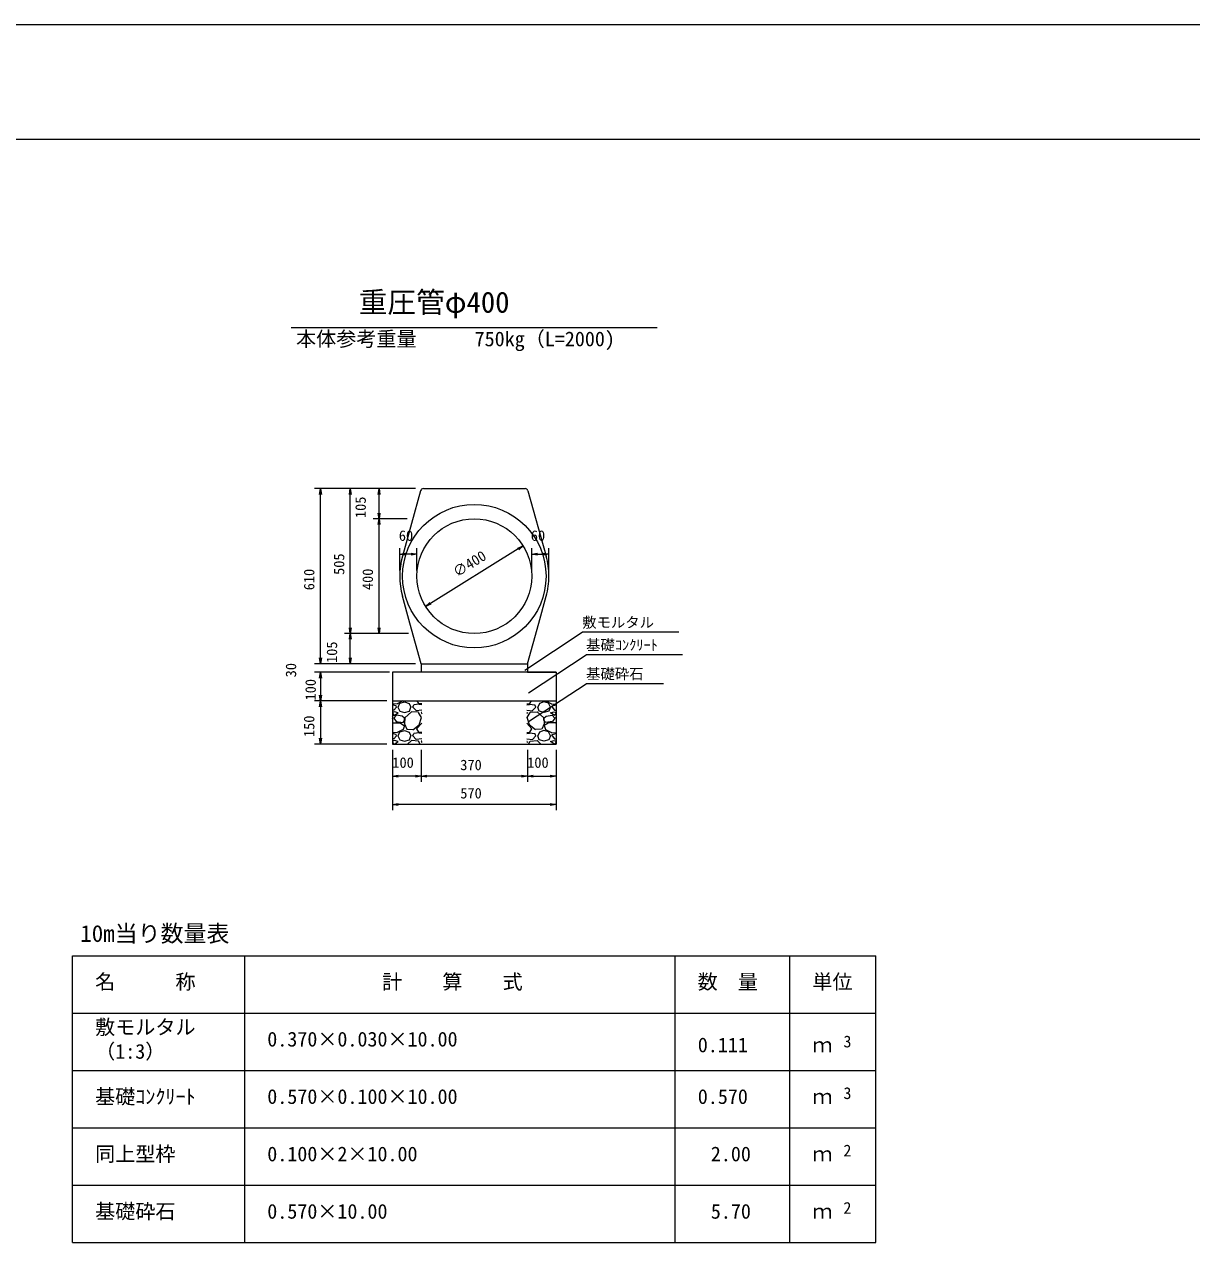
# Model space of a CAD drawing. Units: millimetres, scale not verified. Extents: x 0 to 84100, y 0 to 59400.
# Drawn here: x 34209 to 54551, y 38171 to 59400 of the extents above; entities that cross this region are included whole.
import ezdxf
from ezdxf.enums import TextEntityAlignment as Align

# ---------------------------------------------------------------- set-up
doc = ezdxf.new("R2010")
doc.units = ezdxf.units.MM
doc.header["$LTSCALE"] = 100
for name, color, linetype, lineweight in [('D-MTR-FRAM（材料表図枠）', 2, 'Continuous', 18), ('D-STR-DIM（寸法）', 7, 'Continuous', 18), ('D-STR-HTXT（旗揚げ）', 7, 'Continuous', 18), ('D-STR-STRn（構造物）', 7, 'Continuous', 18), ('D-STR（構造物外形線）', 1, 'Continuous', 18), ('D-TTL(外枠）', 2, 'Continuous', 18), ('DEFPOINTS_2', 8, 'Continuous', 18)]:
    doc.layers.add(name, color=color, linetype=linetype, lineweight=lineweight)
for name, color, linetype in [('D-MTR-TXT(文字列）', 7, 'Continuous'), ('D-MTR（材料表タイトル）', 7, 'Continuous'), ('D-STR-TXT（文字）', 7, 'Continuous'), ('D-TTL-TXT（文字）', 7, 'Continuous')]:
    doc.layers.add(name, color=color, linetype=linetype)
doc.styles.add('ＭＳ ゴシック', font='')
doc.styles.get('ＭＳ ゴシック').set_extended_font_data('MS Gothic')

msp = doc.modelspace()

# ---------------------------------------------------------------- linework, layer by layer
at = {"layer": 'D-MTR-FRAM（材料表図枠）'}
for p, q in [((35050, 43171.2), (49050, 43171.2)), ((35050, 38171.2), (35050, 43171.2)), ((38050, 38171.2), (38050, 43171.2)), ((45550, 38171.2), (45550, 43171.2)), ((47550, 39971.2), (47550, 43171.2)), ((47550, 38171.2), (47550, 43171.2)), ((49050, 38171.2), (49050, 43171.2)), ((35050, 42171.2), (49050, 42171.2)), ((35050, 41171.2), (49050, 41171.2)), ((35050, 40171.2), (49050, 40171.2)), ((35050, 39171.2), (49050, 39171.2)), ((35050, 38171.2), (49050, 38171.2))]:
    msp.add_line(p, q, dxfattribs=at)
at = {"layer": 'D-STR-DIM（寸法）'}
for p, q in [((41025, 51309.8), (39267.8, 51309.8)), ((39351.1, 51209.8), (39367.8, 51309.8)), ((39367.8, 51309.8), (39384.4, 51209.8)), ((39367.8, 51309.8), (39367.8, 51209.8)), ((39367.8, 48359.8), (39367.8, 51209.8)), ((41025, 51309.8), (39789.4, 51309.8)), ((39872.7, 51209.8), (39889.4, 51309.8)), ((39889.4, 51309.8), (39906.1, 51209.8)), ((39889.4, 51309.8), (39889.4, 51209.8)), ((39889.4, 48884.8), (39889.4, 51209.8)), ((41025, 51309.8), (40289.4, 51309.8)), ((40372.7, 51209.8), (40389.4, 51309.8)), ((40389.4, 51309.8), (40406.1, 51209.8)), ((40389.4, 51309.8), (40389.4, 51209.8)), ((40389.4, 50884.8), (40389.4, 51209.8)), ((40874.3, 50784.8), (40289.4, 50784.8)), ((40878.9, 50784.8), (40289.4, 50784.8)), ((40389.4, 50784.8), (40372.7, 50884.8)), ((40372.7, 50684.8), (40389.4, 50784.8)), ((40406.1, 50884.8), (40389.4, 50784.8)), ((40389.4, 50784.8), (40389.4, 50884.8)), ((40389.4, 50784.8), (40406.1, 50684.8)), ((40389.4, 50784.8), (40389.4, 50684.8)), ((40389.4, 48884.8), (40389.4, 50684.8)), ((40750, 49884.8), (40750, 50269.9)), ((40750, 50169.9), (40850, 50186.6)), ((40850, 50153.3), (40750, 50169.9)), ((40750, 50169.9), (40850, 50169.9)), ((40950, 50169.9), (40850, 50169.9)), ((40950, 50186.6), (41050, 50169.9)), ((41050, 50169.9), (40950, 50153.3)), ((41050, 50169.9), (40950, 50169.9)), ((41050, 49884.8), (41050, 50269.9)), ((42814.9, 50259), (41285.1, 49310.6)), ((42806.2, 50273.2), (42899.9, 50311.7)), ((42899.9, 50311.7), (42814.9, 50259)), ((42899.9, 50311.7), (42823.7, 50244.8)), ((43050, 49884.8), (43050, 50269.9)), ((43050, 50169.9), (43150, 50186.6)), ((43150, 50153.3), (43050, 50169.9)), ((43050, 50169.9), (43150, 50169.9)), ((43150, 50169.9), (43250, 50169.9)), ((43250, 50186.6), (43350, 50169.9)), ((43350, 50169.9), (43250, 50153.3)), ((43350, 50169.9), (43250, 50169.9)), ((43350, 49884.8), (43350, 50269.9)), ((41200.1, 49257.9), (41276.3, 49324.8)), ((41200.1, 49257.9), (41285.1, 49310.6)), ((41293.8, 49296.4), (41200.1, 49257.9)), ((39889.4, 48784.8), (39872.7, 48884.8)), ((39906.1, 48884.8), (39889.4, 48784.8)), ((39889.4, 48784.8), (39889.4, 48884.8)), ((40389.4, 48784.8), (40372.7, 48884.8)), ((40406.1, 48884.8), (40389.4, 48784.8)), ((40389.4, 48784.8), (40389.4, 48884.8)), ((40902.2, 48784.8), (39789.4, 48784.8)), ((40905.4, 48784.8), (39789.4, 48784.8)), ((39872.7, 48684.8), (39889.4, 48784.8)), ((39889.4, 48784.8), (39906.1, 48684.8)), ((39889.4, 48784.8), (39889.4, 48684.8)), ((39889.4, 48359.8), (39889.4, 48684.8)), ((40650, 48784.8), (40289.4, 48784.8)), ((39367.8, 48359.8), (39367.8, 48459.8)), ((41025, 48259.8), (39267.8, 48259.8)), ((41025, 48259.8), (39267.8, 48259.8)), ((39367.8, 48259.8), (39351.1, 48359.8)), ((39367.8, 48259.8), (39351.1, 48359.8)), ((39384.4, 48359.8), (39367.8, 48259.8)), ((39367.8, 48259.8), (39367.8, 48359.8)), ((39384.4, 48359.8), (39367.8, 48259.8)), ((39367.8, 48259.8), (39367.8, 48359.8)), ((41025, 48259.8), (39789.4, 48259.8)), ((39889.4, 48259.8), (39872.7, 48359.8)), ((39906.1, 48359.8), (39889.4, 48259.8)), ((39889.4, 48259.8), (39889.4, 48359.8)), ((40525, 48109.8), (39267.8, 48109.8)), ((40570, 48109.8), (39267.8, 48109.8)), ((39351.1, 48009.8), (39367.8, 48109.8)), ((39351.1, 48009.8), (39367.8, 48109.8)), ((39367.8, 48109.8), (39384.4, 48009.8)), ((39367.8, 48109.8), (39367.8, 48009.8)), ((39367.8, 48109.8), (39384.4, 48009.8)), ((39367.8, 48109.8), (39367.8, 48009.8)), ((39367.8, 48009.8), (39367.8, 47909.8)), ((39367.8, 48009.8), (39367.8, 47709.8)), ((40525, 47609.8), (39267.8, 47609.8)), ((40525, 47609.8), (39267.8, 47609.8)), ((39367.8, 47609.8), (39351.1, 47709.8)), ((39351.1, 47509.8), (39367.8, 47609.8)), ((39384.4, 47709.8), (39367.8, 47609.8)), ((39367.8, 47609.8), (39367.8, 47709.8)), ((39367.8, 47609.8), (39384.4, 47509.8)), ((39367.8, 47609.8), (39367.8, 47509.8)), ((39367.8, 47509.8), (39367.8, 46959.8)), ((39367.8, 46859.8), (39351.1, 46959.8)), ((39384.4, 46959.8), (39367.8, 46859.8)), ((39367.8, 46859.8), (39367.8, 46959.8)), ((40525, 46859.8), (39267.8, 46859.8)), ((40625, 46759.8), (40625, 46198.7)), ((40625, 46759.8), (40625, 45706.3)), ((41125, 46759.8), (41125, 46198.7)), ((41125, 46759.8), (41125, 46198.7)), ((42975, 46759.8), (42975, 46198.7)), ((42975, 46759.8), (42975, 46198.7)), ((43475, 46759.8), (43475, 46198.7)), ((43475, 46759.8), (43475, 45706.3)), ((40625, 46298.7), (40725, 46315.3)), ((40725, 46282), (40625, 46298.7)), ((40625, 46298.7), (40725, 46298.7)), ((41025, 46298.7), (40725, 46298.7)), ((41025, 46315.3), (41125, 46298.7)), ((41125, 46298.7), (41025, 46282)), ((41125, 46298.7), (41025, 46298.7)), ((41125, 46298.7), (41225, 46315.3)), ((41225, 46282), (41125, 46298.7)), ((41125, 46298.7), (41225, 46298.7)), ((42875, 46298.7), (41225, 46298.7)), ((42875, 46315.3), (42975, 46298.7)), ((42975, 46298.7), (42875, 46282)), ((42975, 46298.7), (42875, 46298.7)), ((42975, 46298.7), (43075, 46315.3)), ((43075, 46282), (42975, 46298.7)), ((42975, 46298.7), (43075, 46298.7)), ((43075, 46298.7), (43375, 46298.7)), ((43375, 46315.3), (43475, 46298.7)), ((43475, 46298.7), (43375, 46282)), ((43475, 46298.7), (43375, 46298.7)), ((40625, 45806.3), (40725, 45822.9)), ((40725, 45789.6), (40625, 45806.3)), ((40625, 45806.3), (40725, 45806.3)), ((43375, 45806.3), (40725, 45806.3)), ((43375, 45822.9), (43475, 45806.3)), ((43475, 45806.3), (43375, 45789.6)), ((43475, 45806.3), (43375, 45806.3))]:
    msp.add_line(p, q, dxfattribs=at)
at = {"layer": 'D-STR-HTXT（旗揚げ）'}
for p, q in [((38860.8, 54120.5), (45239.2, 54120.5)), ((42928.9, 48146.7), (43931.6, 48808.2)), ((45617.2, 48808.2), (43931.6, 48808.2)), ((42996, 47752.9), (43998.7, 48414.4)), ((45677.3, 48414.4), (43998.7, 48414.4)), ((42996, 47249.7), (43998.7, 47911.2)), ((45346.1, 47911.2), (43998.7, 47911.2))]:
    msp.add_line(p, q, dxfattribs=at)
at = {"layer": 'D-STR-STRn（構造物）'}
for p, q in [((41125, 48259.8), (41125, 48109.8)), ((42975, 48259.8), (42975, 48109.8)), ((41125, 48109.8), (40625, 48109.8)), ((40625, 48109.8), (40625, 46859.8)), ((43475, 48109.8), (41125, 48109.8)), ((42975, 48109.8), (43475, 48109.8)), ((43475, 48109.8), (43475, 46859.8)), ((40625, 47609.8), (43475, 47609.8)), ((40706, 47555), (40625, 47561.5)), ((40803.7, 47609.8), (40704.6, 47557.9)), ((40724.8, 47500.9), (40754.8, 47570.9)), ((40755.6, 47571.1), (40835.6, 47596.1)), ((40835.8, 47596.3), (40915.8, 47566.3)), ((40915.5, 47566), (40945.5, 47501)), ((40980.9, 47608), (40983.3, 47609.8)), ((41081, 47565.9), (41055.4, 47609.8)), ((41133.1, 47560.9), (41081, 47565)), ((42966.9, 47560.9), (43019, 47565)), ((43019, 47565.9), (43044.6, 47609.8)), ((43119.1, 47608), (43116.7, 47609.8)), ((43184.5, 47566), (43154.5, 47501)), ((43264.2, 47596.3), (43184.2, 47566.3)), ((43344.4, 47571.1), (43264.4, 47596.1)), ((43296.3, 47609.8), (43395.4, 47557.9)), ((43375.2, 47500.9), (43345.2, 47570.9)), ((43394, 47555), (43475, 47561.5)), ((40690.8, 47526.1), (40625, 47542.5)), ((40651.2, 47450.5), (40625, 47448.2)), ((40625.4, 47406.1), (40645.4, 47356.1)), ((40660.8, 47421.9), (40625.8, 47406.9)), ((40695.5, 47361), (40645.5, 47311)), ((40646.3, 47356.1), (40721.3, 47401.1)), ((40695, 47502.2), (40650, 47452.2)), ((40720.6, 47401.3), (40660.6, 47421.3)), ((40695.5, 47500.7), (40690.5, 47525.7)), ((40795, 47345.7), (40695, 47360.7)), ((40720.3, 47501.3), (40750.3, 47431.3)), ((40750.9, 47431.6), (40835.9, 47406.6)), ((40835.6, 47311.2), (40795.6, 47346.2)), ((40835, 47406.7), (40920, 47431.7)), ((40954.9, 47421.1), (40839.9, 47316.1)), ((40920.1, 47431.9), (40945.1, 47501.9)), ((41075.5, 47412), (40955.5, 47422)), ((40980.5, 47501.4), (40995.5, 47541.4)), ((41035.5, 47441.3), (40980.5, 47501.3)), ((41089.9, 47552.1), (40994.9, 47542.1)), ((41133.1, 47448.9), (41036.2, 47440.5)), ((41131.3, 47321.4), (41076.3, 47411.4)), ((41133.1, 47540.5), (41090.8, 47551.1)), ((41125.4, 47406.1), (41133.1, 47386.8)), ((41133.1, 47410), (41125.8, 47406.9)), ((42966.9, 47540.5), (43009.2, 47551.1)), ((42966.9, 47448.9), (43063.8, 47440.5)), ((42966.9, 47410), (42974.2, 47406.9)), ((42974.6, 47406.1), (42966.9, 47386.8)), ((42968.7, 47321.4), (43023.7, 47411.4)), ((43010.1, 47552.1), (43105.1, 47542.1)), ((43024.5, 47412), (43144.5, 47422)), ((43064.5, 47441.3), (43119.5, 47501.3)), ((43119.5, 47501.4), (43104.5, 47541.4)), ((43145.1, 47421.1), (43260.1, 47316.1)), ((43179.9, 47431.9), (43154.9, 47501.9)), ((43265, 47406.7), (43180, 47431.7)), ((43349.1, 47431.6), (43264.1, 47406.6)), ((43264.4, 47311.2), (43304.4, 47346.2)), ((43305, 47345.7), (43405, 47360.7)), ((43379.7, 47501.3), (43349.7, 47431.3)), ((43453.7, 47356.1), (43378.7, 47401.1)), ((43379.4, 47401.3), (43439.4, 47421.3)), ((43404.5, 47500.7), (43409.5, 47525.7)), ((43404.5, 47361), (43454.5, 47311)), ((43405, 47502.2), (43450, 47452.2)), ((43409.2, 47526.1), (43475, 47542.5)), ((43439.2, 47421.9), (43474.2, 47406.9)), ((43448.8, 47450.5), (43475, 47448.2)), ((43474.6, 47406.1), (43454.6, 47356.1)), ((40631.3, 47321.4), (40625, 47331.6)), ((40625, 47303.2), (40630.5, 47320.5)), ((40625, 47216), (40635, 47227.2)), ((40635.6, 47226.1), (40765.6, 47226.1)), ((40645.6, 47311.3), (40685.6, 47251.3)), ((40685.4, 47251.3), (40810.4, 47236.3)), ((40765.5, 47225.8), (40830.5, 47180.8)), ((40831.1, 47181), (40811.1, 47111)), ((40811.8, 47236.5), (40836.8, 47281.5)), ((40835.1, 47212.1), (40875.1, 47117.1)), ((40840.2, 47316.6), (40835.2, 47211.6)), ((40835.6, 47281.1), (40835.6, 47311.1)), ((40980.9, 47107.9), (41090.9, 47192.9)), ((41045, 47127.2), (41133.1, 47225)), ((41090.5, 47195.5), (41130.5, 47320.5)), ((43055, 47127.2), (42966.9, 47225)), ((43009.5, 47195.5), (42969.5, 47320.5)), ((43119.1, 47107.9), (43009.1, 47192.9)), ((43264.9, 47212.1), (43224.9, 47117.1)), ((43259.8, 47316.6), (43264.8, 47211.6)), ((43288.2, 47236.5), (43263.2, 47281.5)), ((43264.4, 47281.1), (43264.4, 47311.1)), ((43268.9, 47181), (43288.9, 47111)), ((43334.5, 47225.8), (43269.5, 47180.8)), ((43414.6, 47251.3), (43289.6, 47236.3)), ((43464.4, 47226.1), (43334.4, 47226.1)), ((43454.4, 47311.3), (43414.4, 47251.3)), ((43475, 47216), (43465, 47227.2)), ((43468.7, 47321.4), (43475, 47331.6)), ((43475, 47303.2), (43469.5, 47320.5)), ((40706, 47055), (40625, 47061.5)), ((40690.8, 47026.1), (40625, 47042.5)), ((40651.2, 46950.5), (40625, 46948.2)), ((40660.8, 46921.9), (40625.8, 46906.9)), ((40695, 47002.2), (40650, 46952.2)), ((40720.6, 46901.3), (40660.6, 46921.3)), ((40695.5, 47000.7), (40690.5, 47025.7)), ((40809.6, 47112.9), (40704.6, 47057.9)), ((40720.3, 47001.3), (40750.3, 46931.3)), ((40724.8, 47000.9), (40754.8, 47070.9)), ((40750.9, 46931.6), (40835.9, 46906.6)), ((40755.6, 47071.1), (40835.6, 47096.1)), ((40835, 46906.7), (40920, 46931.7)), ((40835.8, 47096.3), (40915.8, 47066.3)), ((40876, 47116.5), (40981, 47111.5)), ((40954.9, 46921.1), (40887.8, 46859.8)), ((40915.5, 47066), (40945.5, 47001)), ((40920.1, 46931.9), (40945.1, 47001.9)), ((41075.5, 46912), (40955.5, 46922)), ((40980.5, 47001.4), (40995.5, 47041.4)), ((41035.5, 46941.3), (40980.5, 47001.3)), ((41089.9, 47052.2), (40994.9, 47042.2)), ((41133.1, 46948.9), (41036.2, 46940.5)), ((41081, 47065.9), (41046, 47125.9)), ((41133.1, 47060.8), (41081, 47065)), ((41133.1, 47040.5), (41090.8, 47051.1)), ((42966.9, 47060.8), (43019, 47065)), ((42966.9, 47040.5), (43009.2, 47051.1)), ((42966.9, 46948.9), (43063.8, 46940.5)), ((43010.1, 47052.2), (43105.1, 47042.2)), ((43019, 47065.9), (43054, 47125.9)), ((43024.5, 46912), (43144.5, 46922)), ((43064.5, 46941.3), (43119.5, 47001.3)), ((43119.5, 47001.4), (43104.5, 47041.4)), ((43224, 47116.5), (43119, 47111.5)), ((43145.1, 46921.1), (43212.2, 46859.8)), ((43184.5, 47066), (43154.5, 47001)), ((43179.9, 46931.9), (43154.9, 47001.9)), ((43265, 46906.7), (43180, 46931.7)), ((43264.2, 47096.3), (43184.2, 47066.3)), ((43349.1, 46931.6), (43264.1, 46906.6)), ((43344.4, 47071.1), (43264.4, 47096.1)), ((43290.4, 47112.9), (43395.4, 47057.9)), ((43375.2, 47000.9), (43345.2, 47070.9)), ((43379.7, 47001.3), (43349.7, 46931.3)), ((43379.4, 46901.3), (43439.4, 46921.3)), ((43394, 47055), (43475, 47061.5)), ((43404.5, 47000.7), (43409.5, 47025.7)), ((43405, 47002.2), (43450, 46952.2)), ((43409.2, 47026.1), (43475, 47042.5)), ((43439.2, 46921.9), (43474.2, 46906.9)), ((43448.8, 46950.5), (43475, 46948.2)), ((40625, 46859.8), (43475, 46859.8)), ((40625.4, 46906.1), (40643.9, 46859.8)), ((40652.5, 46859.8), (40721.3, 46901.1)), ((40695.5, 46861), (40694.3, 46859.8)), ((40701.3, 46859.8), (40695, 46860.7)), ((41107.8, 46859.8), (41076.3, 46911.4)), ((41125.4, 46906.1), (41133.1, 46886.8)), ((41133.1, 46910), (41125.8, 46906.9)), ((42966.9, 46910), (42974.2, 46906.9)), ((42974.6, 46906.1), (42966.9, 46886.8)), ((42992.2, 46859.8), (43023.7, 46911.4)), ((43447.5, 46859.8), (43378.7, 46901.1)), ((43398.7, 46859.8), (43405, 46860.7)), ((43404.5, 46861), (43405.7, 46859.8)), ((43474.6, 46906.1), (43456.1, 46859.8))]:
    msp.add_line(p, q, dxfattribs=at)
at = {"layer": 'D-STR（構造物外形線）'}
for p, q in [((41114.8, 51273.2), (40797.6, 50133.3)), ((41163, 51309.8), (42937, 51309.8)), ((42985.2, 51273.2), (43302.4, 50133.3)), ((40927.9, 48967.9), (40797.6, 49436.3)), ((43172.1, 48967.9), (43302.4, 49436.3)), ((41125, 48259.8), (40927.9, 48967.9)), ((42975, 48259.8), (43172.1, 48967.9)), ((41125, 48259.8), (42975, 48259.8))]:
    msp.add_line(p, q, dxfattribs=at)
for radius in [1250, 1000]:
    msp.add_circle((42050, 49784.8), radius, dxfattribs=at)
for centre, radius, start, end in [((41163, 51259.8), 50, 90, 164.44826), ((42937, 51259.8), 50, 15.55174, 90), ((42050, 49784.8), 1300, 164.44826, 195.55174), ((42050, 49784.8), 1300, 0, 15.55174), ((42050, 49784.8), 1300, 344.44826, 0)]:
    msp.add_arc(centre, radius, start, end, dxfattribs=at)
at = {"layer": 'D-TTL(外枠）'}
msp.add_line((2300, 57400), (81800, 57400), dxfattribs=at)
at = {"layer": 'DEFPOINTS_2'}
msp.add_line((0, 59400), (84100, 59400), dxfattribs=at)

# ---------------------------------------------------------------- texts
at = {"layer": 'D-MTR-TXT(文字列）', "style": 'ＭＳ ゴシック'}
for s, height, p in [('本体参考重量', 256.6, (38943.9, 53713.8)), ('750kg（L=2000)', 256.6, (42055.9, 53713.8)), ('名\u3000\u3000\u3000称', 256.6, (35442.3, 42511.5)), ('計\u3000\u3000算\u3000\u3000式', 256.6, (40443, 42511.5)), ('数\u3000量', 256.6, (45942.3, 42511.5)), ('単位', 256.6, (47942.3, 42511.5)), ('敷モルタル', 256.6, (35442.3, 41721.6)), ('0.370×0.030×10.00', 256.6, (38442.3, 41511.5)), ('（1:3）', 256.6, (35442.3, 41299.3)), ('0.111', 256.6, (45945, 41411.5)), ('ｍ', 256.6, (47942.3, 41411.5)), ('3', 205.3, (48482.5, 41512)), ('基礎ｺﾝｸﾘｰﾄ', 256.6, (35442.3, 40511.5)), ('0.570×0.100×10.00', 256.6, (38442.3, 40511.5)), ('0.570', 256.6, (45945, 40511.5)), ('ｍ', 256.6, (47942.3, 40511.5)), ('3', 205.3, (48482.5, 40612)), ('同上型枠', 256.6, (35442.3, 39511.5)), ('0.100×2×10.00', 256.6, (38442.3, 39511.5)), ('2.00', 256.6, (46172.4, 39511.5)), ('ｍ', 256.6, (47942.3, 39511.5)), ('2', 205.3, (48482.5, 39612)), ('基礎砕石', 256.6, (35442.3, 38511.5)), ('2', 205.3, (48482.5, 38612)), ('0.570×10.00', 256.6, (38442.3, 38511.5)), ('5.70', 256.6, (46172.4, 38511.5)), ('ｍ', 256.6, (47942.3, 38511.5))]:
    msp.add_text(s, height=height, dxfattribs=at).set_placement(p, align=Align.BOTTOM_LEFT)
at = {"layer": 'D-MTR（材料表タイトル）', "style": 'ＭＳ ゴシック'}
msp.add_text('10m当り数量表', height=293.3, dxfattribs=at).set_placement((35184.2, 43323.7), align=Align.BOTTOM_LEFT)
at = {"layer": 'D-STR-DIM（寸法）', "style": 'ＭＳ ゴシック'}
for s, rotation, p in [('105', 90, (40214.4, 50797.3)), ('505', 90, (39839.4, 49806.2)), ('∅400', 31.795, (41778.3, 49712.7)), ('610', 90, (39317.8, 49538.6)), ('400', 90, (40339.4, 49542.4)), ('105', 90, (39714.4, 48272.3)), ('30', 90, (39001.1, 48021.7)), ('100', 90, (39343, 47618.9)), ('150', 90, (39317.8, 46981.6))]:
    msp.add_text(s, height=183.3, rotation=rotation, dxfattribs=at).set_placement(p, align=Align.BOTTOM_LEFT)
for s, p in [('60', (40735, 50344.9)), ('60', (43035, 50344.9)), ('100', (40621.8, 46390.1)), ('370', (41805.7, 46348.7)), ('100', (42971.8, 46390.1)), ('570', (41805.7, 45856.3))]:
    msp.add_text(s, height=183.3, dxfattribs=at).set_placement(p, align=Align.BOTTOM_LEFT)
at = {"layer": 'D-STR-TXT（文字）', "style": 'ＭＳ ゴシック'}
for s, p in [('敷モルタル', (43931.6, 48833.5)), ('基礎ｺﾝｸﾘｰﾄ', (43998.7, 48439.7)), ('基礎砕石', (43998.7, 47936.5))]:
    msp.add_text(s, height=183.3, dxfattribs=at).set_placement(p, align=Align.BOTTOM_LEFT)
at = {"layer": 'D-TTL-TXT（文字）', "style": 'ＭＳ ゴシック'}
msp.add_text('重圧管φ400', height=366.6, dxfattribs=at).set_placement((40036.1, 54265.4), align=Align.BOTTOM_LEFT)

doc.saveas('drawing.dxf')
